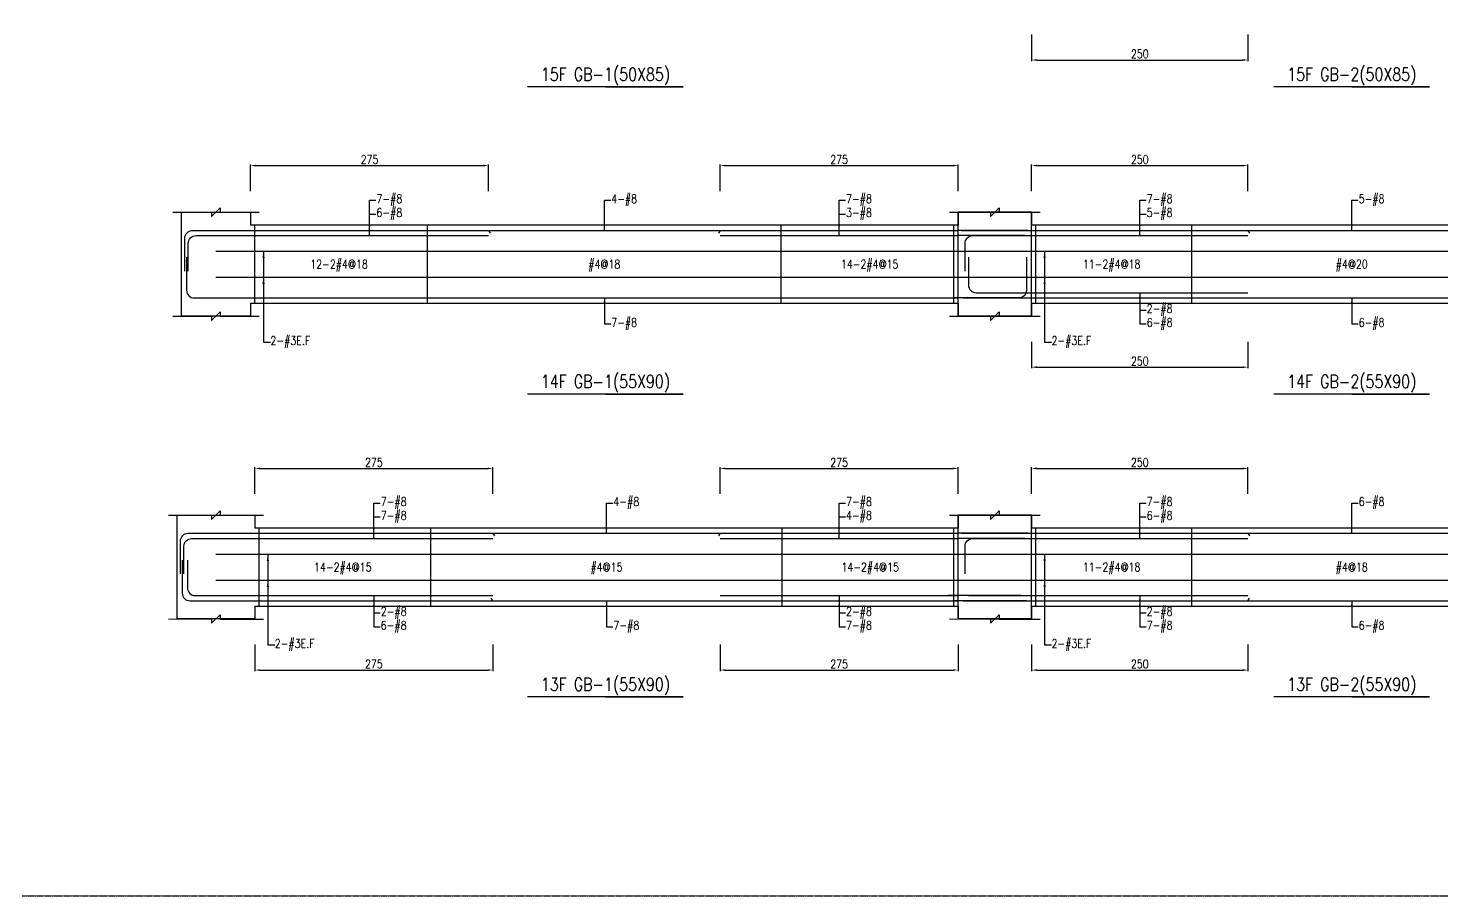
# Model space of a CAD drawing. Header units: millimetres. Extents: x 0 to 84580, y -12276 to 4373.
# Drawn here: x 42328 to 43962, y -3069 to -2067 of the extents above; entities that cross this region are included whole.
import ezdxf
from ezdxf.enums import TextEntityAlignment as Align

# ---------------------------------------------------------------- set-up
doc = ezdxf.new("R2010")
doc.units = ezdxf.units.MM
doc.header["$MEASUREMENT"] = 0
doc.linetypes.add('CENTER', pattern=[2, 1.25, -0.25, 0.25, -0.25])
for name, color, linetype in [('S-DIM', 2, 'Continuous'), ('S-GRID', 1, 'CENTER'), ('S-LEADER', 2, 'Continuous'), ('S-RC', 130, 'Continuous'), ('S-REINF', 6, 'Continuous'), ('S-TEXT', 2, 'Continuous')]:
    doc.layers.add(name, color=color, linetype=linetype)
doc.styles.add('CS4', font='romans.shx', dxfattribs={"width": 0.8, "bigfont": 'lsp.shx'})
doc.styles.get("Standard").update_dxf_attribs({"font": 'arial.ttf'})
doc.dimstyles.new('ISO-25', dxfattribs={"dimtxt": 2.5, "dimasz": 2.5, "dimexe": 1.25, "dimexo": 0.625, "dimtad": 1, "dimtxsty": 'Standard', "dimcen": 2.5, "dimadec": 0, "dimazin": 0, "dimtfac": 1, "dimtmove": 0, "dimatfit": 3, "dimfxl": 0, "dimarcsym": 0})

# ---------------------------------------------------------------- blocks, each defined once
blk = doc.blocks.new('*D1087')
at = {"layer": 'DEFPOINTS', "color": 0, "transparency": 16777216}
for p in [(42865.4, -2575.2), (42590.4, -2605.2), (42865.4, -2605.2)]:
    blk.add_point(p, dxfattribs=at)
at = {"layer": 'S-DIM', "color": 0, "lineweight": -2, "transparency": 16777216}
for p, q in [((42590.4, -2604.6), (42590.4, -2573.9)), ((42596.4, -2575.2), (42859.4, -2575.2)), ((42865.4, -2604.6), (42865.4, -2573.9))]:
    blk.add_line(p, q, dxfattribs=at)
at = {"layer": 'S-DIM', "color": 0, "transparency": 16777216}
for points in [[(42596.4, -2574.2), (42596.4, -2576.2), (42590.4, -2575.2)], [(42859.4, -2574.2), (42859.4, -2576.2), (42865.4, -2575.2)]]:
    blk.add_solid(points, dxfattribs=at)
at = {"layer": 'S-DIM', "color": 0, "transparency": 16777216, "insert": (42727.9, -2568.2), "char_height": 10, "attachment_point": 5, "style": 'CS4'}
blk.add_mtext('275', dxfattribs=at)
blk = doc.blocks.new('*D1088')
at = {"layer": 'DEFPOINTS', "color": 0, "transparency": 16777216}
for p in [(43403.2, -2575.2), (43128.2, -2605.2), (43403.2, -2605.2)]:
    blk.add_point(p, dxfattribs=at)
at = {"layer": 'S-DIM', "color": 0, "lineweight": -2, "transparency": 16777216}
for p, q in [((43128.2, -2604.6), (43128.2, -2573.9)), ((43134.2, -2575.2), (43397.2, -2575.2)), ((43403.2, -2604.6), (43403.2, -2573.9))]:
    blk.add_line(p, q, dxfattribs=at)
at = {"layer": 'S-DIM', "color": 0, "transparency": 16777216}
for points in [[(43134.2, -2574.2), (43134.2, -2576.2), (43128.2, -2575.2)], [(43397.2, -2574.2), (43397.2, -2576.2), (43403.2, -2575.2)]]:
    blk.add_solid(points, dxfattribs=at)
at = {"layer": 'S-DIM', "color": 0, "transparency": 16777216, "insert": (43265.7, -2568.2), "char_height": 10, "attachment_point": 5, "style": 'CS4'}
blk.add_mtext('275', dxfattribs=at)
blk = doc.blocks.new('*D1089')
at = {"layer": 'DEFPOINTS', "color": 0, "transparency": 16777216}
for p in [(42590.4, -2778.2), (42865.4, -2778.2), (42865.4, -2808.2)]:
    blk.add_point(p, dxfattribs=at)
at = {"layer": 'S-DIM', "color": 0, "lineweight": -2, "transparency": 16777216}
for p, q in [((42590.4, -2778.8), (42590.4, -2809.4)), ((42865.4, -2778.8), (42865.4, -2809.4)), ((42596.4, -2808.2), (42859.4, -2808.2))]:
    blk.add_line(p, q, dxfattribs=at)
at = {"layer": 'S-DIM', "color": 0, "transparency": 16777216}
for points in [[(42596.4, -2807.2), (42596.4, -2809.2), (42590.4, -2808.2)], [(42859.4, -2807.2), (42859.4, -2809.2), (42865.4, -2808.2)]]:
    blk.add_solid(points, dxfattribs=at)
at = {"layer": 'S-DIM', "color": 0, "transparency": 16777216, "insert": (42727.9, -2801.2), "char_height": 10, "attachment_point": 5, "style": 'CS4'}
blk.add_mtext('275', dxfattribs=at)
blk = doc.blocks.new('*D1090')
at = {"layer": 'DEFPOINTS', "color": 0, "transparency": 16777216}
for p in [(43128.2, -2778.2), (43403.2, -2778.2), (43403.2, -2808.2)]:
    blk.add_point(p, dxfattribs=at)
at = {"layer": 'S-DIM', "color": 0, "lineweight": -2, "transparency": 16777216}
for p, q in [((43128.2, -2778.8), (43128.2, -2809.4)), ((43403.2, -2778.8), (43403.2, -2809.4)), ((43134.2, -2808.2), (43397.2, -2808.2))]:
    blk.add_line(p, q, dxfattribs=at)
at = {"layer": 'S-DIM', "color": 0, "transparency": 16777216}
for points in [[(43134.2, -2807.2), (43134.2, -2809.2), (43128.2, -2808.2)], [(43397.2, -2807.2), (43397.2, -2809.2), (43403.2, -2808.2)]]:
    blk.add_solid(points, dxfattribs=at)
at = {"layer": 'S-DIM', "color": 0, "transparency": 16777216, "insert": (43265.7, -2801.2), "char_height": 10, "attachment_point": 5, "style": 'CS4'}
blk.add_mtext('275', dxfattribs=at)
blk = doc.blocks.new('*D1091')
at = {"layer": 'DEFPOINTS', "color": 0, "transparency": 16777216}
for p in [(42860.4, -2225.2), (42585.4, -2255.2), (42860.4, -2255.2)]:
    blk.add_point(p, dxfattribs=at)
at = {"layer": 'S-DIM', "color": 0, "lineweight": -2, "transparency": 16777216}
for p, q in [((42585.4, -2254.6), (42585.4, -2223.9)), ((42591.4, -2225.2), (42854.4, -2225.2)), ((42860.4, -2254.6), (42860.4, -2223.9))]:
    blk.add_line(p, q, dxfattribs=at)
at = {"layer": 'S-DIM', "color": 0, "transparency": 16777216}
for points in [[(42591.4, -2224.2), (42591.4, -2226.2), (42585.4, -2225.2)], [(42854.4, -2224.2), (42854.4, -2226.2), (42860.4, -2225.2)]]:
    blk.add_solid(points, dxfattribs=at)
at = {"layer": 'S-DIM', "color": 0, "transparency": 16777216, "insert": (42722.9, -2218.2), "char_height": 10, "attachment_point": 5, "style": 'CS4'}
blk.add_mtext('275', dxfattribs=at)
blk = doc.blocks.new('*D1092')
at = {"layer": 'DEFPOINTS', "color": 0, "transparency": 16777216}
for p in [(43403.2, -2225.2), (43128.2, -2255.2), (43403.2, -2255.2)]:
    blk.add_point(p, dxfattribs=at)
at = {"layer": 'S-DIM', "color": 0, "lineweight": -2, "transparency": 16777216}
for p, q in [((43128.2, -2254.6), (43128.2, -2223.9)), ((43134.2, -2225.2), (43397.2, -2225.2)), ((43403.2, -2254.6), (43403.2, -2223.9))]:
    blk.add_line(p, q, dxfattribs=at)
at = {"layer": 'S-DIM', "color": 0, "transparency": 16777216}
for points in [[(43134.2, -2224.2), (43134.2, -2226.2), (43128.2, -2225.2)], [(43397.2, -2224.2), (43397.2, -2226.2), (43403.2, -2225.2)]]:
    blk.add_solid(points, dxfattribs=at)
at = {"layer": 'S-DIM', "color": 0, "transparency": 16777216, "insert": (43265.7, -2218.2), "char_height": 10, "attachment_point": 5, "style": 'CS4'}
blk.add_mtext('275', dxfattribs=at)
blk = doc.blocks.new('*D1095')
at = {"layer": 'DEFPOINTS', "color": 0, "transparency": 16777216}
for p in [(43738.2, -2575.2), (43488.2, -2605.2), (43738.2, -2605.2)]:
    blk.add_point(p, dxfattribs=at)
at = {"layer": 'S-DIM', "color": 0, "lineweight": -2, "transparency": 16777216}
for p, q in [((43488.2, -2604.6), (43488.2, -2573.9)), ((43494.2, -2575.2), (43732.2, -2575.2)), ((43738.2, -2604.6), (43738.2, -2573.9))]:
    blk.add_line(p, q, dxfattribs=at)
at = {"layer": 'S-DIM', "color": 0, "transparency": 16777216}
for points in [[(43494.2, -2574.2), (43494.2, -2576.2), (43488.2, -2575.2)], [(43732.2, -2574.2), (43732.2, -2576.2), (43738.2, -2575.2)]]:
    blk.add_solid(points, dxfattribs=at)
at = {"layer": 'S-DIM', "color": 0, "transparency": 16777216, "insert": (43613.2, -2568.2), "char_height": 10, "attachment_point": 5, "style": 'CS4'}
blk.add_mtext('250', dxfattribs=at)
blk = doc.blocks.new('*D1097')
at = {"layer": 'DEFPOINTS', "color": 0, "transparency": 16777216}
for p in [(43488.2, -2778.2), (43738.2, -2778.2), (43738.2, -2808.2)]:
    blk.add_point(p, dxfattribs=at)
at = {"layer": 'S-DIM', "color": 0, "lineweight": -2, "transparency": 16777216}
for p, q in [((43488.2, -2778.8), (43488.2, -2809.4)), ((43738.2, -2778.8), (43738.2, -2809.4)), ((43494.2, -2808.2), (43732.2, -2808.2))]:
    blk.add_line(p, q, dxfattribs=at)
at = {"layer": 'S-DIM', "color": 0, "transparency": 16777216}
for points in [[(43494.2, -2807.2), (43494.2, -2809.2), (43488.2, -2808.2)], [(43732.2, -2807.2), (43732.2, -2809.2), (43738.2, -2808.2)]]:
    blk.add_solid(points, dxfattribs=at)
at = {"layer": 'S-DIM', "color": 0, "transparency": 16777216, "insert": (43613.2, -2801.2), "char_height": 10, "attachment_point": 5, "style": 'CS4'}
blk.add_mtext('250', dxfattribs=at)
blk = doc.blocks.new('*D1099')
at = {"layer": 'DEFPOINTS', "color": 0, "transparency": 16777216}
for p in [(43738.2, -2225.2), (43488.2, -2255.2), (43738.2, -2255.2)]:
    blk.add_point(p, dxfattribs=at)
at = {"layer": 'S-DIM', "color": 0, "lineweight": -2, "transparency": 16777216}
for p, q in [((43488.2, -2254.6), (43488.2, -2223.9)), ((43494.2, -2225.2), (43732.2, -2225.2)), ((43738.2, -2254.6), (43738.2, -2223.9))]:
    blk.add_line(p, q, dxfattribs=at)
at = {"layer": 'S-DIM', "color": 0, "transparency": 16777216}
for points in [[(43494.2, -2224.2), (43494.2, -2226.2), (43488.2, -2225.2)], [(43732.2, -2224.2), (43732.2, -2226.2), (43738.2, -2225.2)]]:
    blk.add_solid(points, dxfattribs=at)
at = {"layer": 'S-DIM', "color": 0, "transparency": 16777216, "insert": (43613.2, -2218.2), "char_height": 10, "attachment_point": 5, "style": 'CS4'}
blk.add_mtext('250', dxfattribs=at)
blk = doc.blocks.new('*D1101')
at = {"layer": 'DEFPOINTS', "color": 0, "transparency": 16777216}
for p in [(43488.2, -2428.2), (43738.2, -2428.2), (43738.2, -2458.2)]:
    blk.add_point(p, dxfattribs=at)
at = {"layer": 'S-DIM', "color": 0, "lineweight": -2, "transparency": 16777216}
for p, q in [((43488.2, -2428.8), (43488.2, -2459.4)), ((43738.2, -2428.8), (43738.2, -2459.4)), ((43494.2, -2458.2), (43732.2, -2458.2))]:
    blk.add_line(p, q, dxfattribs=at)
at = {"layer": 'S-DIM', "color": 0, "transparency": 16777216}
for points in [[(43494.2, -2457.2), (43494.2, -2459.2), (43488.2, -2458.2)], [(43732.2, -2457.2), (43732.2, -2459.2), (43738.2, -2458.2)]]:
    blk.add_solid(points, dxfattribs=at)
at = {"layer": 'S-DIM', "color": 0, "transparency": 16777216, "insert": (43613.2, -2451.2), "char_height": 10, "attachment_point": 5, "style": 'CS4'}
blk.add_mtext('250', dxfattribs=at)
blk = doc.blocks.new('*D1109')
at = {"layer": 'DEFPOINTS', "color": 0, "transparency": 16777216}
for p in [(43488.2, -2073.2), (43738.2, -2073.2), (43738.2, -2103.2)]:
    blk.add_point(p, dxfattribs=at)
at = {"layer": 'S-DIM', "color": 0, "lineweight": -2, "transparency": 16777216}
for p, q in [((43488.2, -2073.8), (43488.2, -2104.4)), ((43738.2, -2073.8), (43738.2, -2104.4)), ((43494.2, -2103.2), (43732.2, -2103.2))]:
    blk.add_line(p, q, dxfattribs=at)
at = {"layer": 'S-DIM', "color": 0, "transparency": 16777216}
for points in [[(43494.2, -2102.2), (43494.2, -2104.2), (43488.2, -2103.2)], [(43732.2, -2102.2), (43732.2, -2104.2), (43738.2, -2103.2)]]:
    blk.add_solid(points, dxfattribs=at)
at = {"layer": 'S-DIM', "color": 0, "transparency": 16777216, "insert": (43613.2, -2096.2), "char_height": 10, "attachment_point": 5, "style": 'CS4'}
blk.add_mtext('250', dxfattribs=at)

msp = doc.modelspace()

# ---------------------------------------------------------------- linework, layer by layer
at = {"layer": 'S-GRID'}
msp.add_lwpolyline([(42290, -3069), (45519, -3069), (45519, -1000), (42290, -1000), (42290, -3069)], dxfattribs=at)
at = {"layer": 'S-RC'}
for points in [[(42995.549, -2134.194), (43085.549, -2134.194), (42905.549, -2134.194)], [(43858.199, -2134.194), (43948.199, -2134.194), (43768.199, -2134.194)], [(42495.399, -2279.194), (42540.399, -2279.202), (42540.398, -2284.202), (42550.4, -2274.204), (42550.399, -2279.204), (42595.399, -2279.213)], [(42585.399, -2384.194), (42585.399, -2399.194), (42505.399, -2399.194), (42505.399, -2279.194), (42585.399, -2279.194), (42585.399, -2294.194)], [(43393.199, -2279.194), (43440.699, -2279.203), (43440.698, -2284.203), (43450.7, -2274.205), (43450.699, -2279.205), (43498.199, -2279.214)], [(43393.199, -2279.194), (43440.699, -2279.203), (43440.698, -2284.203), (43450.7, -2274.205), (43450.699, -2279.205), (43498.199, -2279.214)], [(43403.199, -2384.194), (43403.199, -2399.194), (43488.199, -2399.194), (43488.199, -2279.194), (43403.199, -2279.194), (43403.199, -2294.194)], [(43488.199, -2384.194), (43488.199, -2399.194), (43403.199, -2399.194), (43403.199, -2279.194), (43488.199, -2279.194), (43488.199, -2294.194)], [(43403.199, -2294.194), (42585.399, -2294.194)], [(44228.199, -2294.194), (43488.199, -2294.194)], [(42585.399, -2384.194), (43403.199, -2384.194)], [(43488.199, -2384.194), (44228.199, -2384.194)], [(42495.399, -2399.194), (42540.399, -2399.202), (42540.398, -2404.202), (42550.4, -2394.204), (42550.399, -2399.204), (42595.399, -2399.213)], [(43393.199, -2399.194), (43440.699, -2399.203), (43440.698, -2404.203), (43450.7, -2394.205), (43450.699, -2399.205), (43498.199, -2399.214)], [(43393.199, -2399.194), (43440.699, -2399.203), (43440.698, -2404.203), (43450.7, -2394.205), (43450.699, -2399.205), (43498.199, -2399.214)], [(42995.549, -2489.194), (43085.549, -2489.194), (42905.549, -2489.194)], [(43858.199, -2489.194), (43948.199, -2489.194), (43768.199, -2489.194)], [(42490.399, -2629.194), (42540.399, -2629.203), (42540.398, -2634.203), (42550.4, -2624.205), (42550.399, -2629.205), (42600.399, -2629.215)], [(42590.399, -2734.194), (42590.399, -2749.194), (42500.399, -2749.194), (42500.399, -2629.194), (42590.399, -2629.194), (42590.399, -2644.194)], [(43393.199, -2629.194), (43440.699, -2629.203), (43440.698, -2634.203), (43450.7, -2624.205), (43450.699, -2629.205), (43498.199, -2629.214)], [(43393.199, -2629.194), (43440.699, -2629.203), (43440.698, -2634.203), (43450.7, -2624.205), (43450.699, -2629.205), (43498.199, -2629.214)], [(43403.199, -2734.194), (43403.199, -2749.194), (43488.199, -2749.194), (43488.199, -2629.194), (43403.199, -2629.194), (43403.199, -2644.194)], [(43488.199, -2734.194), (43488.199, -2749.194), (43403.199, -2749.194), (43403.199, -2629.194), (43488.199, -2629.194), (43488.199, -2644.194)], [(43403.199, -2644.194), (42590.399, -2644.194)], [(44228.199, -2644.194), (43488.199, -2644.194)], [(42490.399, -2749.194), (42540.399, -2749.203), (42540.398, -2754.203), (42550.4, -2744.205), (42550.399, -2749.205), (42600.399, -2749.215)], [(42590.399, -2734.194), (43403.199, -2734.194)], [(43393.199, -2749.194), (43440.699, -2749.203), (43440.698, -2754.203), (43450.7, -2744.205), (43450.699, -2749.205), (43498.199, -2749.214)], [(43393.199, -2749.194), (43440.699, -2749.203), (43440.698, -2754.203), (43450.7, -2744.205), (43450.699, -2749.205), (43498.199, -2749.214)], [(43488.199, -2734.194), (44228.199, -2734.194)], [(42995.549, -2839.194), (43085.549, -2839.194), (42905.549, -2839.194)], [(43858.199, -2839.194), (43948.199, -2839.194), (43768.199, -2839.194)]]:
    msp.add_lwpolyline(points, dxfattribs=at)
at = {"layer": 'S-REINF'}
for points in [[(42509.399, -2347.194), (42509.399, -2309.194, -0.41421356), (42518.399, -2300.194), (42585.399, -2300.194)], [(42513.399, -2347.194), (42513.399, -2315.194, -0.41421356), (42522.399, -2306.194), (42585.399, -2306.194)], [(43411.199, -2347.194), (43411.199, -2315.194, -0.41421356), (43420.199, -2306.194), (43488.199, -2306.194)], [(42511.399, -2331.194), (42511.399, -2369.194, 0.41421356), (42520.399, -2378.194), (42585.399, -2378.194)], [(43482.199, -2331.194), (43482.199, -2369.194, -0.41421356), (43473.199, -2378.194), (43397.199, -2378.194)], [(43415.199, -2331.194), (43415.199, -2363.194, 0.41421356), (43424.199, -2372.194), (43488.199, -2372.194)], [(42504.399, -2697.194), (42504.399, -2659.194, -0.41421356), (42513.399, -2650.194), (42590.399, -2650.194)], [(42508.399, -2697.194), (42508.399, -2665.194, -0.41421356), (42517.399, -2656.194), (42590.399, -2656.194)], [(43411.199, -2697.194), (43411.199, -2665.194, -0.41421356), (43420.199, -2656.194), (43488.199, -2656.194)], [(42506.399, -2681.194), (42506.399, -2719.194, 0.41421356), (42515.399, -2728.194), (42590.399, -2728.194)], [(42512.399, -2681.194), (42512.399, -2713.194, 0.41421356), (42521.399, -2722.194), (42590.399, -2722.194)]]:
    msp.add_lwpolyline(points, format="xyb", dxfattribs=at)
for points in [[(42585.399, -2300.194), (42860.399, -2300.194)], [(42860.399, -2300.194), (42862.399, -2303.194)], [(42860.399, -2300.194), (43128.199, -2300.194)], [(43128.199, -2300.194), (43126.199, -2303.194)], [(43128.199, -2300.194), (43403.199, -2300.194)], [(43484.199, -2300.194), (43403.199, -2300.194)], [(43407.199, -2300.194), (43488.199, -2300.194)], [(43488.199, -2300.194), (43738.199, -2300.194)], [(43738.199, -2300.194), (43740.199, -2303.194)], [(43738.199, -2300.194), (43978.199, -2300.194)], [(42585.399, -2306.194), (42860.399, -2306.194)], [(43128.199, -2306.194), (43403.199, -2306.194)], [(43480.199, -2306.194), (43403.199, -2306.194)], [(43488.199, -2306.194), (43738.199, -2306.194)], [(42585.399, -2378.194), (43403.199, -2378.194)], [(43409.199, -2378.194), (43488.199, -2378.194)], [(43488.199, -2372.194), (43738.199, -2372.194)], [(43488.199, -2378.194), (43738.199, -2378.194)], [(43738.199, -2378.194), (43978.199, -2378.194)], [(42590.399, -2650.194), (42865.399, -2650.194)], [(42590.399, -2656.194), (42865.399, -2656.194)], [(42865.399, -2650.194), (42867.399, -2653.194)], [(42865.399, -2650.194), (43128.199, -2650.194)], [(43128.199, -2650.194), (43126.199, -2653.194)], [(43128.199, -2650.194), (43403.199, -2650.194)], [(43128.199, -2656.194), (43403.199, -2656.194)], [(43484.199, -2650.194), (43403.199, -2650.194)], [(43480.199, -2656.194), (43403.199, -2656.194)], [(43407.199, -2650.194), (43488.199, -2650.194)], [(43488.199, -2650.194), (43738.199, -2650.194)], [(43488.199, -2656.194), (43738.199, -2656.194)], [(43738.199, -2650.194), (43740.199, -2653.194)], [(43738.199, -2650.194), (43978.199, -2650.194)], [(42590.399, -2722.194), (42865.399, -2722.194)], [(42590.399, -2728.194), (42865.399, -2728.194)], [(42865.399, -2728.194), (42863.399, -2725.194)], [(42865.399, -2728.194), (43128.199, -2728.194)], [(43128.199, -2722.194), (43403.199, -2722.194)], [(43128.199, -2728.194), (43403.199, -2728.194)], [(43476.199, -2722.194), (43391.199, -2722.194)], [(43482.199, -2728.194), (43397.199, -2728.194)], [(43409.199, -2728.194), (43488.199, -2728.194)], [(43415.199, -2722.194), (43488.199, -2722.194)], [(43488.199, -2722.194), (43738.199, -2722.194)], [(43488.199, -2728.194), (43738.199, -2728.194)], [(43738.199, -2728.194), (43740.199, -2725.194)], [(43738.199, -2728.194), (43978.199, -2728.194)]]:
    msp.add_lwpolyline(points, dxfattribs=at)
at = {"layer": 'S-REINF', "color": 1}
for points in [[(42590.399, -2384.194), (42590.399, -2294.194)], [(42789.849, -2384.194), (42789.849, -2294.194)], [(43198.749, -2384.194), (43198.749, -2294.194)], [(43398.199, -2384.194), (43398.199, -2294.194)], [(43493.199, -2384.194), (43493.199, -2294.194)], [(43673.199, -2384.194), (43673.199, -2294.194)], [(42545.399, -2324.194), (43445.699, -2324.194)], [(43445.699, -2324.194), (44270.699, -2324.194)], [(42545.399, -2354.194), (43445.699, -2354.194)], [(43445.699, -2354.194), (44270.699, -2354.194)], [(42595.399, -2734.194), (42595.399, -2644.194)], [(42793.599, -2734.194), (42793.599, -2644.194)], [(43199.999, -2734.194), (43199.999, -2644.194)], [(43398.199, -2734.194), (43398.199, -2644.194)], [(43493.199, -2734.194), (43493.199, -2644.194)], [(43673.199, -2734.194), (43673.199, -2644.194)], [(42545.399, -2674.194), (43445.699, -2674.194)], [(43445.699, -2674.194), (44270.699, -2674.194)], [(42545.399, -2704.194), (43445.699, -2704.194)], [(43445.699, -2704.194), (44270.699, -2704.194)]]:
    msp.add_lwpolyline(points, dxfattribs=at)

# ---------------------------------------------------------------- texts
at = {"layer": 'S-LEADER', "char_height": 10, "attachment_point": 4, "style": 'CS4'}
for s, insert in [('7-#8', (42730.899, -2265.194)), ('4-#8', (43002.299, -2265.194)), ('7-#8', (43273.699, -2265.194)), ('7-#8', (43621.199, -2265.194)), ('5-#8', (43866.199, -2265.194)), ('6-#8', (42730.899, -2281.194)), ('3-#8', (43273.699, -2281.194)), ('5-#8', (43621.199, -2281.194)), ('2-#8', (43621.199, -2392.194)), ('7-#8', (43002.299, -2408.194)), ('6-#8', (43621.199, -2408.194)), ('6-#8', (43866.199, -2408.194)), ('7-#8', (42735.899, -2615.194)), ('4-#8', (43004.799, -2615.194)), ('7-#8', (43273.699, -2615.194)), ('7-#8', (43621.199, -2615.194)), ('6-#8', (43866.199, -2615.194)), ('7-#8', (42735.899, -2631.194)), ('4-#8', (43273.699, -2631.194)), ('6-#8', (43621.199, -2631.194)), ('2-#8', (42735.899, -2742.194)), ('2-#8', (43273.699, -2742.194)), ('2-#8', (43621.199, -2742.194)), ('6-#8', (42735.899, -2758.194)), ('7-#8', (43004.799, -2758.194)), ('7-#8', (43273.699, -2758.194)), ('7-#8', (43621.199, -2758.194)), ('6-#8', (43866.199, -2758.194))]:
    msp.add_mtext(s, dxfattribs=dict(at, insert=insert))
at = {"layer": 'S-LEADER', "color": 3, "char_height": 10, "attachment_point": 4, "style": 'CS4'}
for insert in [(42608.399, -2429.194), (43511.199, -2429.194), (42613.399, -2779.194), (43511.199, -2779.194)]:
    msp.add_mtext('2-#3E.F', dxfattribs=dict(at, insert=insert))
at = {"layer": 'S-RC', "style": 'CS4', "width": 0.8}
for s, p in [('15F GB-1(50X85)', (42995.549, -2127.194)), ('15F GB-2(50X85)', (43858.199, -2127.194)), ('14F GB-1(55X90)', (42995.549, -2482.194)), ('14F GB-2(55X90)', (43858.199, -2482.194)), ('13F GB-1(55X90)', (42995.549, -2832.194)), ('13F GB-2(55X90)', (43858.199, -2832.194))]:
    msp.add_text(s, height=15, dxfattribs=at).set_placement(p, align=Align.CENTER)
at = {"layer": 'S-TEXT', "color": 1, "style": 'CS4', "width": 0.8}
for s, p in [('12-2#4@18', (42687.624, -2344.194)), ('#4@18', (42994.299, -2344.194)), ('14-2#4@15', (43300.974, -2344.194)), ('11-2#4@18', (43580.699, -2344.194)), ('#4@20', (43858.199, -2344.194)), ('14-2#4@15', (42691.999, -2694.194)), ('#4@15', (42996.799, -2694.194)), ('14-2#4@15', (43301.599, -2694.194)), ('11-2#4@18', (43580.699, -2694.194)), ('#4@18', (43858.199, -2694.194))]:
    msp.add_text(s, height=10, dxfattribs=at).set_placement(p, align=Align.CENTER)

# ---------------------------------------------------------------- dimensions: what is measured, and where the dimension line sits
at = {"layer": 'S-DIM'}
for p1, p2, distance, picture, middle in [((43488.199, -2073.194), (43738.199, -2073.194), -30, '*D1109', (43613.199, -2096.194)), ((42585.399, -2255.194), (42860.399, -2255.194), 30, '*D1091', (42722.899, -2218.194)), ((43128.199, -2255.194), (43403.199, -2255.194), 30, '*D1092', (43265.699, -2218.194)), ((43488.199, -2255.194), (43738.199, -2255.194), 30, '*D1099', (43613.199, -2218.194)), ((43488.199, -2428.194), (43738.199, -2428.194), -30, '*D1101', (43613.199, -2451.194)), ((42590.399, -2605.194), (42865.399, -2605.194), 30, '*D1087', (42727.899, -2568.194)), ((43128.199, -2605.194), (43403.199, -2605.194), 30, '*D1088', (43265.699, -2568.194)), ((43488.199, -2605.194), (43738.199, -2605.194), 30, '*D1095', (43613.199, -2568.194)), ((42590.399, -2778.194), (42865.399, -2778.194), -30, '*D1089', (42727.899, -2801.194)), ((43128.199, -2778.194), (43403.199, -2778.194), -30, '*D1090', (43265.699, -2801.194)), ((43488.199, -2778.194), (43738.199, -2778.194), -30, '*D1097', (43613.199, -2801.194))]:
    dim = msp.add_aligned_dim(p1=p1, p2=p2, distance=distance, dimstyle='ISO-25', override={"dimtxt": 10, "dimasz": 6, "dimgap": 2, "dimtxsty": 'CS4'}, dxfattribs=at)
    dim.commit()
    dim.dimension.update_dxf_attribs({"geometry": picture, "text_midpoint": middle})

# ---------------------------------------------------------------- leaders
at = {"layer": 'S-LEADER', "annotation_type": 0, "has_hookline": 1, "hookline_direction": 0}
for points, override, text_width in [([(42722.899, -2300.194), (42722.899, -2265.194), (42730.274, -2265.194)], {"dimasz": 6, "dimtad": 0}, 30.857), ([(42994.299, -2300.194), (42994.299, -2265.194), (43001.674, -2265.194)], {"dimasz": 6, "dimtad": 0}, 30.857), ([(43265.699, -2300.194), (43265.699, -2265.194), (43273.074, -2265.194)], {"dimasz": 6, "dimtad": 0}, 30.857), ([(43613.199, -2300.194), (43613.199, -2265.194), (43620.574, -2265.194)], {"dimasz": 6, "dimtad": 0}, 30.857), ([(43858.199, -2300.194), (43858.199, -2265.194), (43865.574, -2265.194)], {"dimasz": 6, "dimtad": 0}, 30.857), ([(42722.899, -2306.194), (42722.899, -2281.194), (42730.274, -2281.194)], {"dimasz": 6, "dimtad": 0}, 30.476), ([(43265.699, -2306.194), (43265.699, -2281.194), (43273.074, -2281.194)], {"dimasz": 6, "dimtad": 0}, 30.857), ([(43613.199, -2306.194), (43613.199, -2281.194), (43620.574, -2281.194)], {"dimasz": 6, "dimtad": 0}, 30.857), ([(42600.399, -2354.194), (42600.399, -2429.194), (42607.774, -2429.194)], {"dimasz": 8, "dimtad": 0}, 49.524), ([(43503.199, -2354.194), (43503.199, -2429.194), (43510.574, -2429.194)], {"dimasz": 8, "dimtad": 0}, 49.524), ([(42994.299, -2378.194), (42994.299, -2408.194), (43001.674, -2408.194)], {"dimasz": 6, "dimtad": 0}, 30.857), ([(43613.199, -2372.194), (43613.199, -2392.194), (43620.574, -2392.194)], {"dimasz": 6, "dimtad": 0}, 30.857), ([(43613.199, -2378.194), (43613.199, -2408.194), (43620.574, -2408.194)], {"dimasz": 6, "dimtad": 0}, 30.476), ([(43858.199, -2378.194), (43858.199, -2408.194), (43865.574, -2408.194)], {"dimasz": 6, "dimtad": 0}, 30.476), ([(42727.899, -2650.194), (42727.899, -2615.194), (42735.274, -2615.194)], {"dimasz": 6, "dimtad": 0}, 30.857), ([(42996.799, -2650.194), (42996.799, -2615.194), (43004.174, -2615.194)], {"dimasz": 6, "dimtad": 0}, 30.857), ([(43265.699, -2650.194), (43265.699, -2615.194), (43273.074, -2615.194)], {"dimasz": 6, "dimtad": 0}, 30.857), ([(43613.199, -2650.194), (43613.199, -2615.194), (43620.574, -2615.194)], {"dimasz": 6, "dimtad": 0}, 30.857), ([(43858.199, -2650.194), (43858.199, -2615.194), (43865.574, -2615.194)], {"dimasz": 6, "dimtad": 0}, 30.476), ([(42727.899, -2656.194), (42727.899, -2631.194), (42735.274, -2631.194)], {"dimasz": 6, "dimtad": 0}, 30.857), ([(43265.699, -2656.194), (43265.699, -2631.194), (43273.074, -2631.194)], {"dimasz": 6, "dimtad": 0}, 30.857), ([(43613.199, -2656.194), (43613.199, -2631.194), (43620.574, -2631.194)], {"dimasz": 6, "dimtad": 0}, 30.476), ([(42605.399, -2704.194), (42605.399, -2779.194), (42612.774, -2779.194)], {"dimasz": 8, "dimtad": 0}, 49.524), ([(43503.199, -2704.194), (43503.199, -2779.194), (43510.574, -2779.194)], {"dimasz": 8, "dimtad": 0}, 49.524), ([(42727.899, -2722.194), (42727.899, -2742.194), (42735.274, -2742.194)], {"dimasz": 6, "dimtad": 0}, 30.857), ([(42727.899, -2728.194), (42727.899, -2758.194), (42735.274, -2758.194)], {"dimasz": 6, "dimtad": 0}, 30.476), ([(42996.799, -2728.194), (42996.799, -2758.194), (43004.174, -2758.194)], {"dimasz": 6, "dimtad": 0}, 30.857), ([(43265.699, -2722.194), (43265.699, -2742.194), (43273.074, -2742.194)], {"dimasz": 6, "dimtad": 0}, 30.857), ([(43265.699, -2728.194), (43265.699, -2758.194), (43273.074, -2758.194)], {"dimasz": 6, "dimtad": 0}, 30.857), ([(43613.199, -2722.194), (43613.199, -2742.194), (43620.574, -2742.194)], {"dimasz": 6, "dimtad": 0}, 30.857), ([(43613.199, -2728.194), (43613.199, -2758.194), (43620.574, -2758.194)], {"dimasz": 6, "dimtad": 0}, 30.857), ([(43858.199, -2728.194), (43858.199, -2758.194), (43865.574, -2758.194)], {"dimasz": 6, "dimtad": 0}, 30.476)]:
    msp.add_leader(points, dimstyle='ISO-25', override=override, dxfattribs=dict(at, text_width=text_width))
at = {"layer": 'S-LEADER'}
for points in [[(42600.399, -2324.194), (42600.399, -2429.194), (42608.399, -2429.194)], [(43503.199, -2324.194), (43503.199, -2429.194), (43511.199, -2429.194)], [(42605.399, -2674.194), (42605.399, -2779.194), (42613.399, -2779.194)], [(43503.199, -2674.194), (43503.199, -2779.194), (43511.199, -2779.194)]]:
    msp.add_leader(points, dimstyle='ISO-25', override={"dimasz": 8}, dxfattribs=at)

doc.saveas('drawing.dxf')
